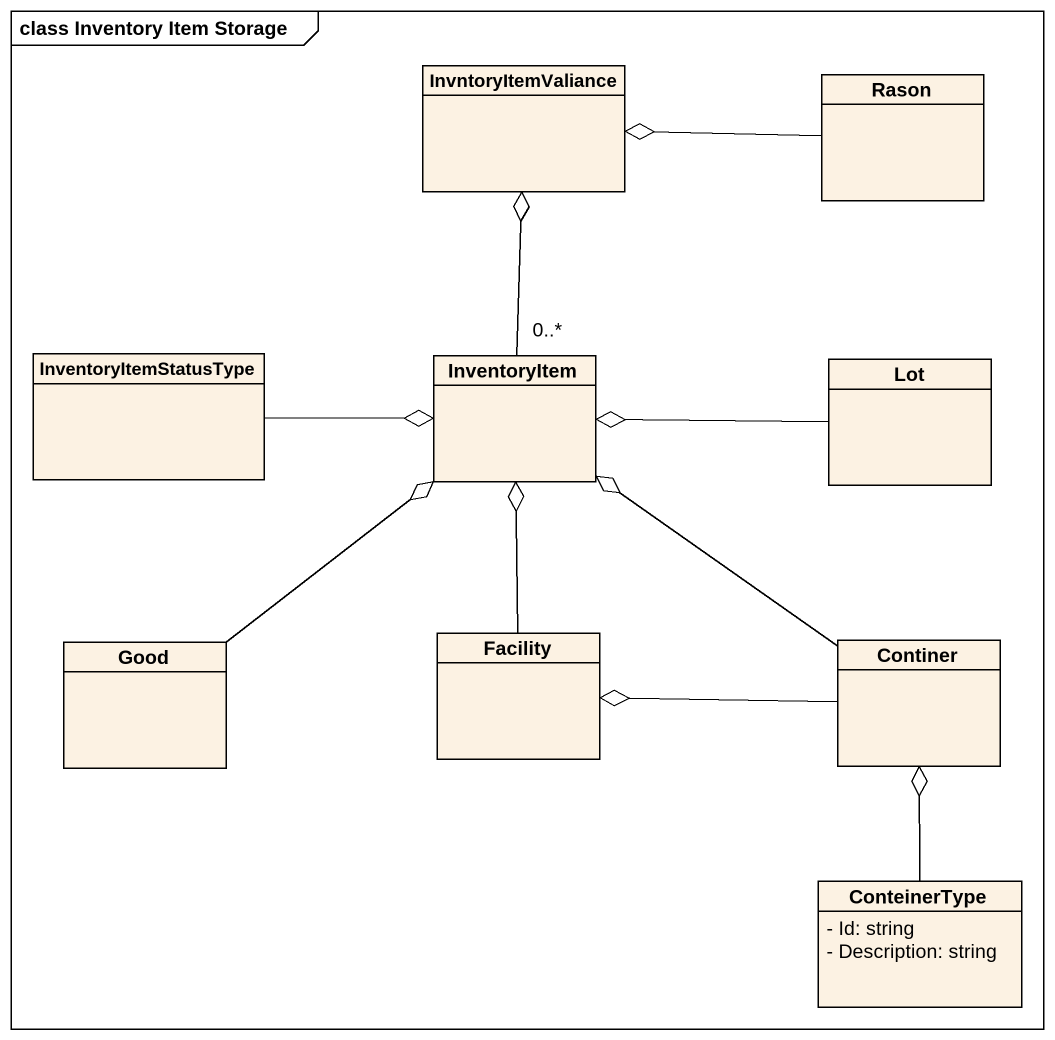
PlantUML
@startuml
mainframe class Inventory Item Storage
hide circle
hide empty members
skinparam classAttributeIconSize 0
class InvntoryItemValiance
class Rason
class InventoryItemStatusType
class InventoryItem
class Lot
class Good
class Facility
class Continer
class ConteinerType {
  - Id: string
  - Description: string
}
Rason -left-o InvntoryItemValiance
InventoryItemStatusType -right-o InventoryItem
InventoryItem "0..*" -up-o InvntoryItemValiance
Lot -left-o InventoryItem
Good -up-o InventoryItem
Facility -up-o InventoryItem
Continer -up-o InventoryItem
Continer -left-o Facility
ConteinerType -up-o Continer
@enduml
